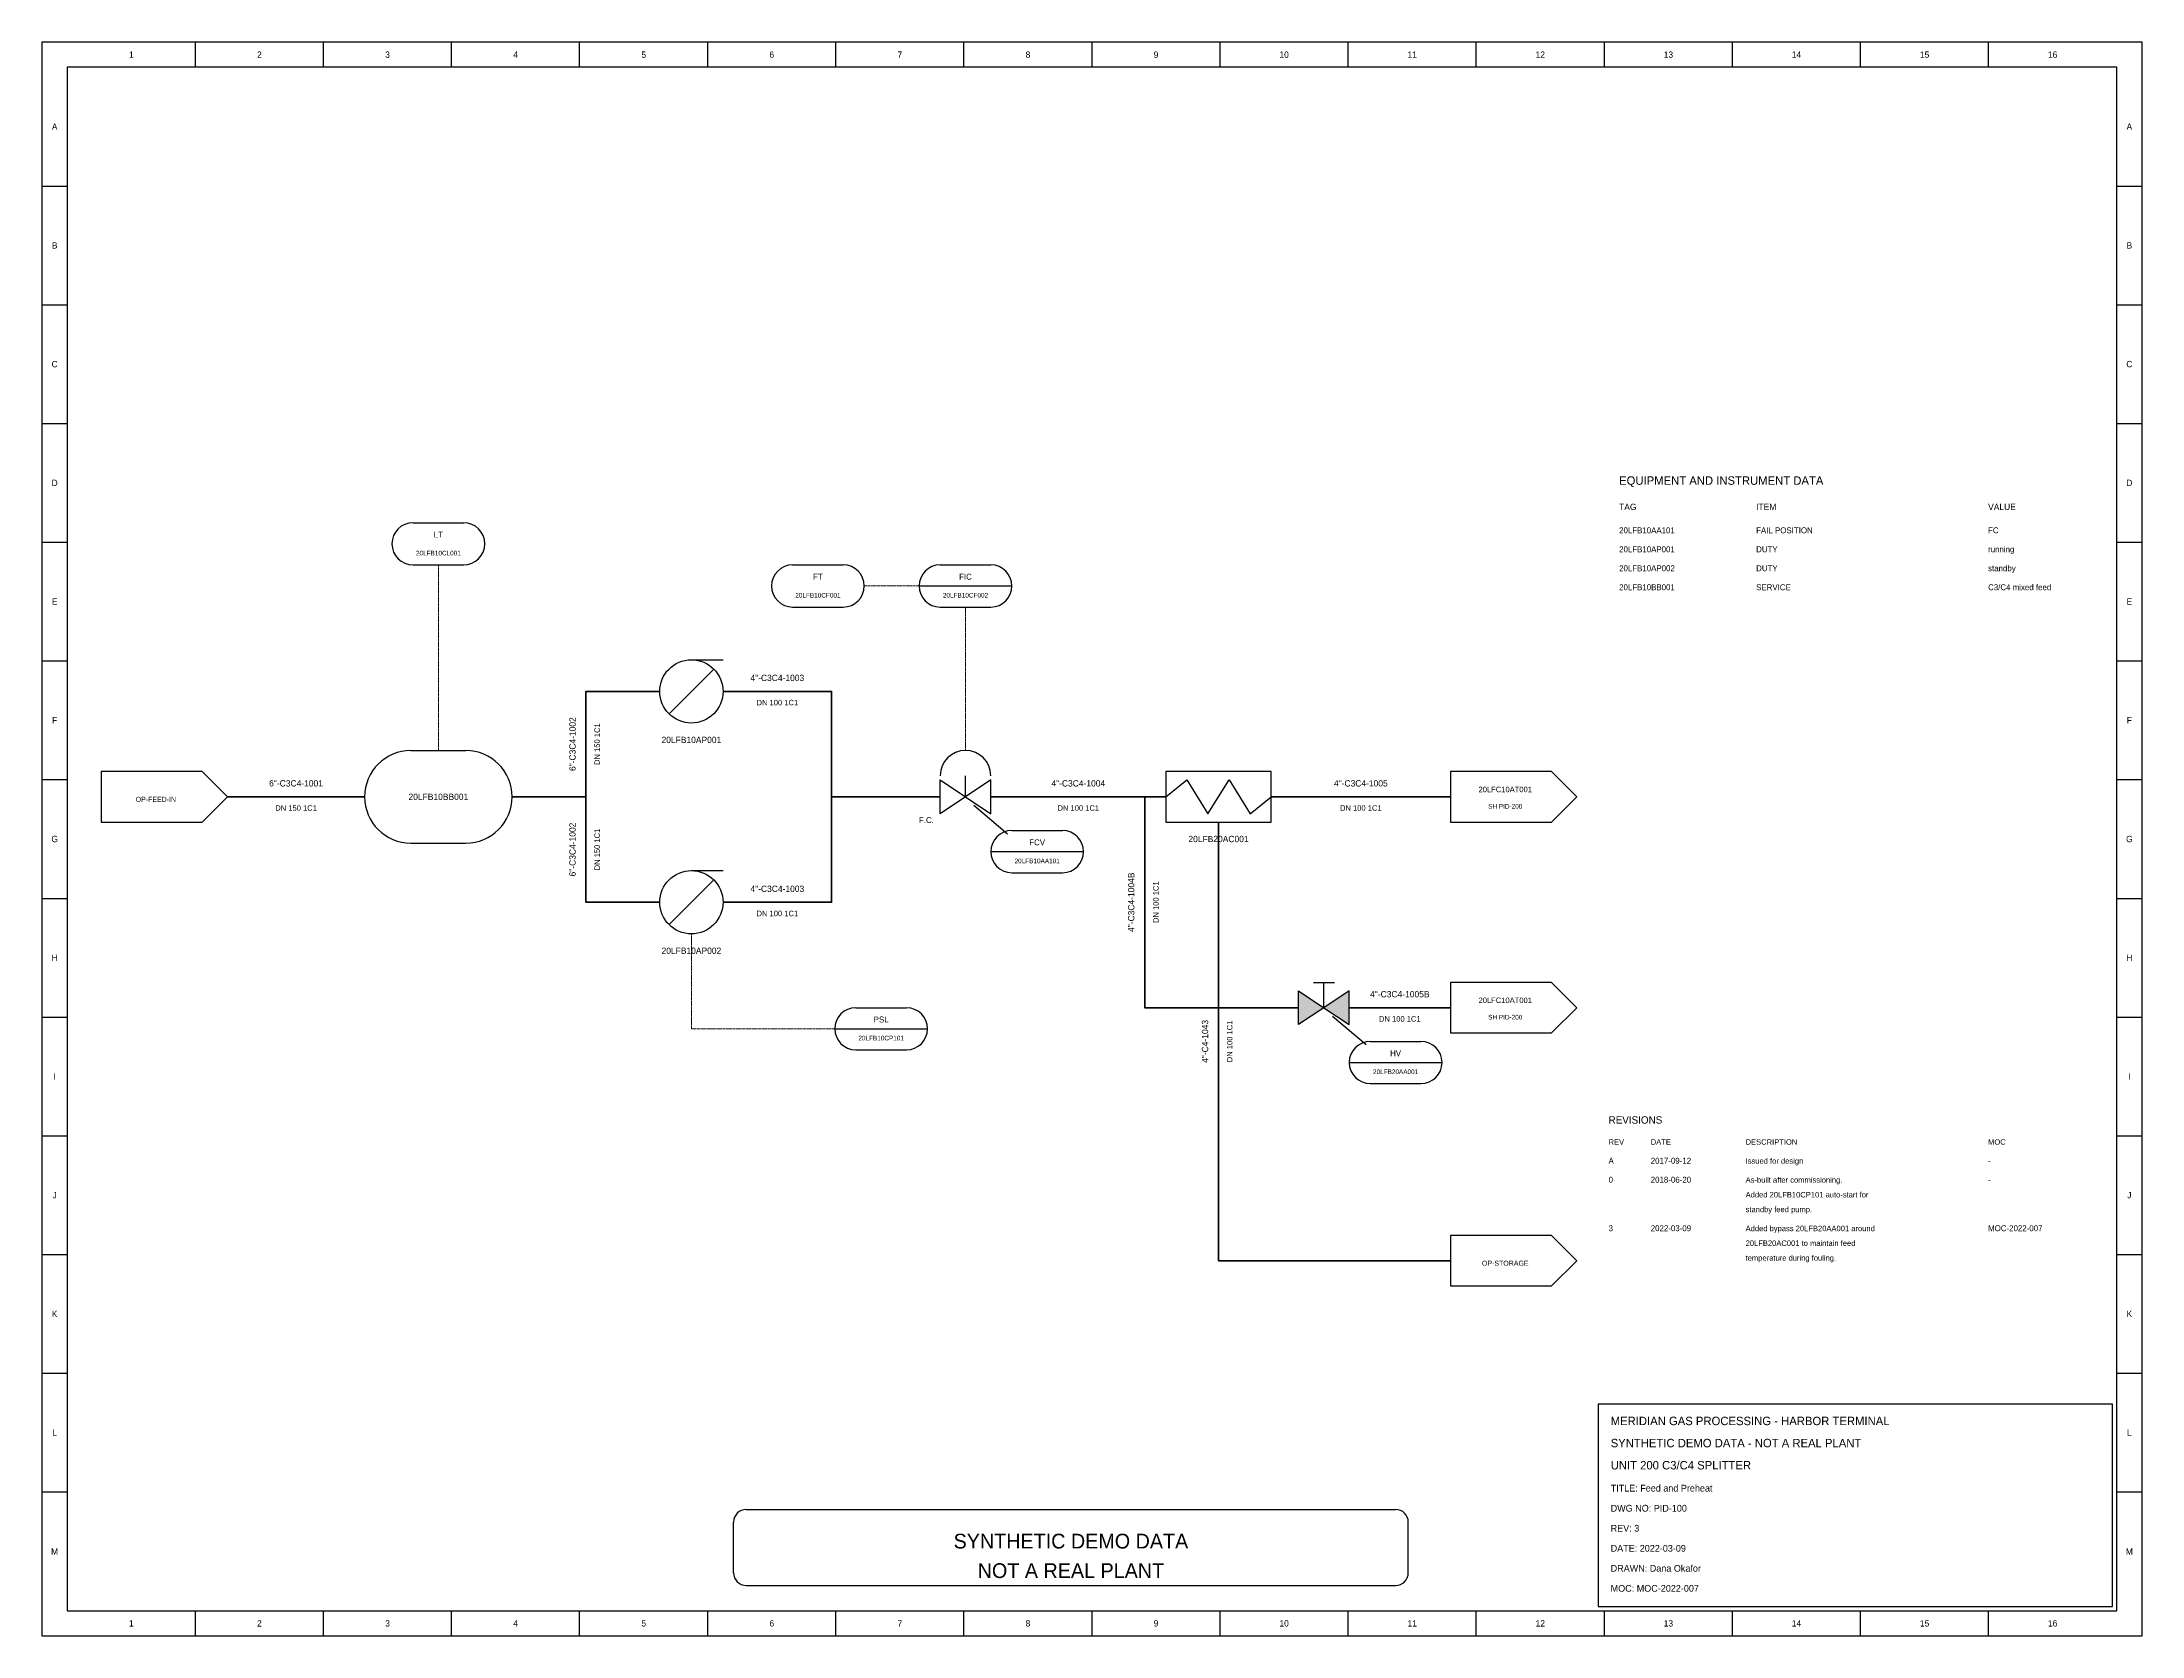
# Model space of a CAD drawing. Header units: metres. Extents: x 2 to 998, y 2 to 758.
import ezdxf
from ezdxf.enums import TextEntityAlignment as Align

# ---------------------------------------------------------------- set-up
doc = ezdxf.new("R2010")
doc.units = ezdxf.units.M
doc.linetypes.add('DASHED', pattern=[1.524, 1.27, -0.254])
for name, color, linetype in [('ANNOT', 7, 'Continuous'), ('FRAME', 8, 'Continuous'), ('LINENUM', 7, 'Continuous'), ('REVTABLE', 7, 'Continuous'), ('TABLE', 7, 'Continuous'), ('TITLE', 7, 'Continuous')]:
    doc.layers.add(name, color=color, linetype=linetype)
for name, color, linetype, lineweight in [('IMPULSE', 4, 'DASHED', 13), ('PROCESS', 7, 'Continuous', 50), ('SIGNAL', 5, 'DASHED', 13), ('SYMBOLS', 7, 'Continuous', 25)]:
    doc.layers.add(name, color=color, linetype=linetype, lineweight=lineweight)

# ---------------------------------------------------------------- blocks, each defined once
blk = doc.blocks.new('OFFPAGE')
at = {"layer": 'SYMBOLS'}
blk.add_lwpolyline([(-30, -12), (18, -12), (30, 0), (18, 12), (-30, 12)], close=True, dxfattribs=at)
blk.add_attdef('TAG', text='', height=2.4, dxfattribs=at).set_placement((-4, -1.2), align=Align.MIDDLE_CENTER)
at = {"layer": 'SYMBOLS', "flags": 1}
blk.add_attdef('DESC', text='', height=3, dxfattribs=at).set_placement((0, 0), align=Align.MIDDLE_CENTER)
blk = doc.blocks.new('VESSEL')
at = {"layer": 'SYMBOLS'}
for p, q in [((-13, 22), (13, 22)), ((-13, -22), (13, -22))]:
    blk.add_line(p, q, dxfattribs=at)
for centre, start, end in [((-13, 0), 90, 270), ((13, 0), 270, 90)]:
    blk.add_arc(centre, 22, start, end, dxfattribs=at)
at = {"layer": 'SYMBOLS', "flags": 1}
blk.add_attdef('DESC', text='', height=3, dxfattribs=at).set_placement((0, 0), align=Align.MIDDLE_CENTER)
at = {"layer": 'SYMBOLS'}
blk.add_attdef('TAG', text='', height=3, dxfattribs=at).set_placement((0, 0), align=Align.MIDDLE_CENTER)
blk = doc.blocks.new('PUMP')
at = {"layer": 'SYMBOLS'}
for p, q in [((-10.6, -10.6), (10.6, 10.6)), ((0, 15), (15, 15))]:
    blk.add_line(p, q, dxfattribs=at)
blk.add_circle((0, 0), 15, dxfattribs=at)
at = {"layer": 'SYMBOLS', "flags": 1}
blk.add_attdef('DESC', text='', height=3, dxfattribs=at).set_placement((0, 0), align=Align.MIDDLE_CENTER)
at = {"layer": 'SYMBOLS'}
blk.add_attdef('TAG', text='', height=3, dxfattribs=at).set_placement((0, -23), align=Align.MIDDLE_CENTER)
blk = doc.blocks.new('INSTR_XMTR')
at = {"layer": 'SYMBOLS'}
for p, q in [((-12, 10), (12, 10)), ((-12, -10), (12, -10))]:
    blk.add_line(p, q, dxfattribs=at)
for centre, start, end in [((-12, 0), 90, 270), ((12, 0), 270, 90)]:
    blk.add_arc(centre, 10, start, end, dxfattribs=at)
at = {"layer": 'SYMBOLS', "flags": 1}
blk.add_attdef('DESC', text='', height=3, dxfattribs=at).set_placement((0, 0), align=Align.MIDDLE_CENTER)
at = {"layer": 'SYMBOLS'}
for tag, height, p in [('ISA', 2.8, (0, 4.4)), ('TAG', 2.2, (0, -4.4))]:
    blk.add_attdef(tag, text='', height=height, dxfattribs=at).set_placement(p, align=Align.MIDDLE_CENTER)
blk = doc.blocks.new('INSTR_CTRL')
at = {"layer": 'SYMBOLS'}
for p, q in [((-12, 10), (12, 10)), ((-22, 0), (22, 0)), ((-12, -10), (12, -10))]:
    blk.add_line(p, q, dxfattribs=at)
for centre, start, end in [((-12, 0), 90, 270), ((12, 0), 270, 90)]:
    blk.add_arc(centre, 10, start, end, dxfattribs=at)
at = {"layer": 'SYMBOLS', "flags": 1}
blk.add_attdef('DESC', text='', height=3, dxfattribs=at).set_placement((0, 0), align=Align.MIDDLE_CENTER)
at = {"layer": 'SYMBOLS'}
for tag, height, p in [('ISA', 2.8, (0, 4.4)), ('TAG', 2.2, (0, -4.4))]:
    blk.add_attdef(tag, text='', height=height, dxfattribs=at).set_placement(p, align=Align.MIDDLE_CENTER)
blk = doc.blocks.new('CTRLVALVE')
at = {"layer": 'SYMBOLS'}
for p, q in [((0, 0), (0, 10)), ((4, -4), (20, -17.5)), ((22, -16), (46, -16)), ((12, -26), (56, -26)), ((22, -36), (46, -36))]:
    blk.add_line(p, q, dxfattribs=at)
for points in [[(-12, 8), (0, 0), (-12, -8)], [(12, 8), (0, 0), (12, -8)]]:
    blk.add_lwpolyline(points, close=True, dxfattribs=at)
for centre, radius, start, end in [((0, 10), 12, 0, 180), ((22, -26), 10, 90, 270), ((46, -26), 10, 270, 90)]:
    blk.add_arc(centre, radius, start, end, dxfattribs=at)
at = {"layer": 'SYMBOLS', "flags": 1}
blk.add_attdef('DESC', text='', height=3, dxfattribs=at).set_placement((0, 0), align=Align.MIDDLE_CENTER)
at = {"layer": 'SYMBOLS'}
for tag, height, p in [('TAG', 2.2, (34, -30.4)), ('ISA', 2.8, (34, -21.6))]:
    blk.add_attdef(tag, text='', height=height, dxfattribs=at).set_placement(p, align=Align.MIDDLE_CENTER)
blk = doc.blocks.new('HEATEX')
at = {"layer": 'SYMBOLS'}
blk.add_lwpolyline([(-25, -12), (25, -12), (25, 12), (-25, 12)], close=True, dxfattribs=at)
blk.add_lwpolyline([(-25, 0), (-15, 8), (-5, -8), (5, 8), (15, -8), (25, 0)], dxfattribs=at)
at = {"layer": 'SYMBOLS', "flags": 1}
blk.add_attdef('DESC', text='', height=3, dxfattribs=at).set_placement((0, 0), align=Align.MIDDLE_CENTER)
at = {"layer": 'SYMBOLS'}
blk.add_attdef('TAG', text='', height=3, dxfattribs=at).set_placement((0, -20), align=Align.MIDDLE_CENTER)
blk = doc.blocks.new('INSTR_SWITCH')
at = {"layer": 'SYMBOLS'}
for p, q in [((-12, 10), (12, 10)), ((-22, 0), (22, 0)), ((-12, -10), (12, -10))]:
    blk.add_line(p, q, dxfattribs=at)
for centre, start, end in [((-12, 0), 90, 270), ((12, 0), 270, 90)]:
    blk.add_arc(centre, 10, start, end, dxfattribs=at)
at = {"layer": 'SYMBOLS', "flags": 1}
blk.add_attdef('DESC', text='', height=3, dxfattribs=at).set_placement((0, 0), align=Align.MIDDLE_CENTER)
at = {"layer": 'SYMBOLS'}
for tag, height, p in [('ISA', 2.8, (0, 4.4)), ('TAG', 2.2, (0, -4.4))]:
    blk.add_attdef(tag, text='', height=height, dxfattribs=at).set_placement(p, align=Align.MIDDLE_CENTER)
blk = doc.blocks.new('MANVALVE')
at = {"layer": 'SYMBOLS'}
for points in [[(-12, 8), (0, 0), (-12, -8)], [(12, 8), (0, 0), (12, -8)]]:
    blk.add_hatch(color=7, dxfattribs=at).paths.add_polyline_path(points)
for p, q in [((-5, 12), (5, 12)), ((0, 0), (0, 12)), ((4, -4), (20, -17.5)), ((22, -16), (46, -16)), ((12, -26), (56, -26)), ((22, -36), (46, -36))]:
    blk.add_line(p, q, dxfattribs=at)
for points in [[(-12, 8), (0, 0), (-12, -8)], [(12, 8), (0, 0), (12, -8)]]:
    blk.add_lwpolyline(points, close=True, dxfattribs=at)
for centre, start, end in [((22, -26), 90, 270), ((46, -26), 270, 90)]:
    blk.add_arc(centre, 10, start, end, dxfattribs=at)
at = {"layer": 'SYMBOLS', "flags": 1}
blk.add_attdef('DESC', text='', height=3, dxfattribs=at).set_placement((0, 0), align=Align.MIDDLE_CENTER)
at = {"layer": 'SYMBOLS'}
for tag, height, p in [('TAG', 2.2, (34, -30.4)), ('ISA', 2.8, (34, -21.6))]:
    blk.add_attdef(tag, text='', height=height, dxfattribs=at).set_placement(p, align=Align.MIDDLE_CENTER)
blk = doc.blocks.new('OFFPAGE_REF')
at = {"layer": 'SYMBOLS'}
blk.add_lwpolyline([(-30, -12), (18, -12), (30, 0), (18, 12), (-30, 12)], close=True, dxfattribs=at)
for tag, height, p in [('REF_TAG', 2.6, (-4, 3.5)), ('SHEET', 2.2, (-4, -4.5))]:
    blk.add_attdef(tag, text='', height=height, dxfattribs=at).set_placement(p, align=Align.MIDDLE_CENTER)

msp = doc.modelspace()

# ---------------------------------------------------------------- linework, layer by layer
at = {"layer": 'FRAME'}
for p, q in [((74.75, 746), (74.75, 758)), ((135.5, 746), (135.5, 758)), ((196.25, 746), (196.25, 758)), ((257, 746), (257, 758)), ((317.75, 746), (317.75, 758)), ((378.5, 746), (378.5, 758)), ((439.25, 746), (439.25, 758)), ((500, 746), (500, 758)), ((560.75, 746), (560.75, 758)), ((621.5, 746), (621.5, 758)), ((682.25, 746), (682.25, 758)), ((743, 746), (743, 758)), ((803.75, 746), (803.75, 758)), ((864.5, 746), (864.5, 758)), ((925.25, 746), (925.25, 758)), ((2, 689.69), (14, 689.69)), ((986, 689.69), (998, 689.69)), ((2, 633.38), (14, 633.38)), ((986, 633.38), (998, 633.38)), ((2, 577.08), (14, 577.08)), ((986, 577.08), (998, 577.08)), ((2, 520.77), (14, 520.77)), ((986, 520.77), (998, 520.77)), ((2, 464.46), (14, 464.46)), ((986, 464.46), (998, 464.46)), ((2, 408.15), (14, 408.15)), ((986, 408.15), (998, 408.15)), ((2, 351.85), (14, 351.85)), ((986, 351.85), (998, 351.85)), ((2, 295.54), (14, 295.54)), ((986, 295.54), (998, 295.54)), ((2, 239.23), (14, 239.23)), ((986, 239.23), (998, 239.23)), ((2, 182.92), (14, 182.92)), ((986, 182.92), (998, 182.92)), ((2, 126.62), (14, 126.62)), ((986, 126.62), (998, 126.62)), ((2, 70.31), (14, 70.31)), ((986, 70.31), (998, 70.31)), ((336, 62), (644, 62)), ((330, 32), (330, 56)), ((650, 32), (650, 56)), ((336, 26), (644, 26)), ((74.75, 2), (74.75, 14)), ((135.5, 2), (135.5, 14)), ((196.25, 2), (196.25, 14)), ((257, 2), (257, 14)), ((317.75, 2), (317.75, 14)), ((378.5, 2), (378.5, 14)), ((439.25, 2), (439.25, 14)), ((500, 2), (500, 14)), ((560.75, 2), (560.75, 14)), ((621.5, 2), (621.5, 14)), ((682.25, 2), (682.25, 14)), ((743, 2), (743, 14)), ((803.75, 2), (803.75, 14)), ((864.5, 2), (864.5, 14)), ((925.25, 2), (925.25, 14))]:
    msp.add_line(p, q, dxfattribs=at)
for points in [[(2, 2), (998, 2), (998, 758), (2, 758)], [(14, 14), (986, 14), (986, 746), (14, 746)]]:
    msp.add_lwpolyline(points, close=True, dxfattribs=at)
for centre, start, end in [((336, 56), 90, 180), ((644, 56), 0, 90), ((336, 32), 180, 270), ((644, 32), 270, 360)]:
    msp.add_arc(centre, 6, start, end, dxfattribs=at)
at = {"layer": 'IMPULSE'}
msp.add_lwpolyline([(190, 422), (190, 510)], dxfattribs=at)
at = {"layer": 'PROCESS'}
for points in [[(225, 400), (260, 400), (260, 450), (295, 450)], [(325, 450), (376.5, 450), (376.5, 400), (428, 400)], [(90, 400), (155, 400)], [(225, 400), (260, 400), (260, 350), (295, 350)], [(325, 350), (376.5, 350), (376.5, 400), (428, 400)], [(452, 400), (535, 400)], [(452, 400), (525, 400), (525, 300), (598, 300)], [(585, 400), (670, 400)], [(560, 388), (560, 180), (670, 180)], [(622, 300), (670, 300)]]:
    msp.add_lwpolyline(points, dxfattribs=at)
at = {"layer": 'SIGNAL'}
for points in [[(392, 500), (418, 500)], [(440, 490), (440, 422)], [(378, 290), (310, 290), (310, 335)]]:
    msp.add_lwpolyline(points, dxfattribs=at)
at = {"layer": 'TITLE'}
msp.add_lwpolyline([(740, 16), (984, 16), (984, 112), (740, 112)], close=True, dxfattribs=at)

# ---------------------------------------------------------------- block references
at = {"layer": 'SYMBOLS'}
for name, p, values in [('INSTR_XMTR', (190, 520), {'ISA': 'LT', 'TAG': '20LFB10CL001'}), ('INSTR_XMTR', (370, 500), {'ISA': 'FT', 'TAG': '20LFB10CF001'}), ('INSTR_CTRL', (440, 500), {'ISA': 'FIC', 'TAG': '20LFB10CF002'}), ('PUMP', (310, 450), {'TAG': '20LFB10AP001'}), ('VESSEL', (190, 400), {'TAG': '20LFB10BB001'}), ('CTRLVALVE', (440, 400), {'ISA': 'FCV', 'TAG': '20LFB10AA101'}), ('OFFPAGE', (60, 400), {'TAG': 'OP-FEED-IN'}), ('HEATEX', (560, 400), {'TAG': '20LFB20AC001'}), ('OFFPAGE_REF', (700, 400), {'REF_TAG': '20LFC10AT001', 'SHEET': 'SH PID-200'}), ('PUMP', (310, 350), {'TAG': '20LFB10AP002'}), ('MANVALVE', (610, 300), {'ISA': 'HV', 'TAG': '20LFB20AA001'}), ('OFFPAGE_REF', (700, 300), {'REF_TAG': '20LFC10AT001', 'SHEET': 'SH PID-200'}), ('INSTR_SWITCH', (400, 290), {'ISA': 'PSL', 'TAG': '20LFB10CP101'}), ('OFFPAGE', (700, 180), {'TAG': 'OP-STORAGE'})]:
    msp.add_blockref(name, p, dxfattribs=at).add_auto_attribs(values)

# ---------------------------------------------------------------- texts
at = {"layer": 'ANNOT'}
for s, p in [('DN 100 1C1', (350.75, 446)), ('DN 150 1C1', (122.5, 396)), ('DN 100 1C1', (493.5, 396)), ('DN 100 1C1', (627.5, 396)), ('DN 100 1C1', (350.75, 346)), ('DN 100 1C1', (646, 296))]:
    msp.add_text(s, height=2.6, dxfattribs=at).set_placement(p, align=Align.TOP_CENTER)
for s, p in [('DN 150 1C1', (264, 425)), ('DN 150 1C1', (264, 375)), ('DN 100 1C1', (529, 350)), ('DN 100 1C1', (564, 284))]:
    msp.add_text(s, height=2.6, rotation=90, dxfattribs=at).set_placement(p, align=Align.TOP_CENTER)
msp.add_text('F.C.', height=2.8, dxfattribs=at).set_placement((425, 389), align=Align.MIDDLE_RIGHT)
at = {"layer": 'FRAME'}
for s, height, p in [('1', 3, (44.38, 752)), ('2', 3, (105.12, 752)), ('3', 3, (165.88, 752)), ('4', 3, (226.62, 752)), ('5', 3, (287.38, 752)), ('6', 3, (348.12, 752)), ('7', 3, (408.88, 752)), ('8', 3, (469.62, 752)), ('9', 3, (530.38, 752)), ('10', 3, (591.12, 752)), ('11', 3, (651.88, 752)), ('12', 3, (712.62, 752)), ('13', 3, (773.38, 752)), ('14', 3, (834.12, 752)), ('15', 3, (894.88, 752)), ('16', 3, (955.62, 752)), ('A', 3, (8, 717.85)), ('A', 3, (992, 717.85)), ('B', 3, (8, 661.54)), ('B', 3, (992, 661.54)), ('C', 3, (8, 605.23)), ('C', 3, (992, 605.23)), ('D', 3, (8, 548.92)), ('D', 3, (992, 548.92)), ('E', 3, (8, 492.62)), ('E', 3, (992, 492.62)), ('F', 3, (8, 436.31)), ('F', 3, (992, 436.31)), ('G', 3, (8, 380)), ('G', 3, (992, 380)), ('H', 3, (8, 323.69)), ('H', 3, (992, 323.69)), ('I', 3, (8, 267.38)), ('I', 3, (992, 267.38)), ('J', 3, (8, 211.08)), ('J', 3, (992, 211.08)), ('K', 3, (8, 154.77)), ('K', 3, (992, 154.77)), ('L', 3, (8, 98.46)), ('L', 3, (992, 98.46)), ('SYNTHETIC DEMO DATA', 7, (490, 47)), ('M', 3, (8, 42.15)), ('M', 3, (992, 42.15)), ('NOT A REAL PLANT', 7, (490, 33)), ('1', 3, (44.38, 8)), ('2', 3, (105.12, 8)), ('3', 3, (165.88, 8)), ('4', 3, (226.62, 8)), ('5', 3, (287.38, 8)), ('6', 3, (348.12, 8)), ('7', 3, (408.88, 8)), ('8', 3, (469.62, 8)), ('9', 3, (530.38, 8)), ('10', 3, (591.12, 8)), ('11', 3, (651.88, 8)), ('12', 3, (712.62, 8)), ('13', 3, (773.38, 8)), ('14', 3, (834.12, 8)), ('15', 3, (894.88, 8)), ('16', 3, (955.62, 8))]:
    msp.add_text(s, height=height, dxfattribs=at).set_placement(p, align=Align.MIDDLE_CENTER)
at = {"layer": 'LINENUM'}
for s, p in [('4"-C3C4-1003', (350.75, 454)), ('6"-C3C4-1001', (122.5, 404)), ('4"-C3C4-1004', (493.5, 404)), ('4"-C3C4-1005', (627.5, 404)), ('4"-C3C4-1003', (350.75, 354)), ('4"-C3C4-1005B', (646, 304))]:
    msp.add_text(s, height=3, dxfattribs=at).set_placement(p, align=Align.BOTTOM_CENTER)
for s, p in [('6"-C3C4-1002', (256, 425)), ('6"-C3C4-1002', (256, 375)), ('4"-C3C4-1004B', (521, 350)), ('4"-C4-1043', (556, 284))]:
    msp.add_text(s, height=3, rotation=90, dxfattribs=at).set_placement(p, align=Align.BOTTOM_CENTER)
at = {"layer": 'REVTABLE'}
for s, height, p in [('REVISIONS', 3.5, (745, 245)), ('A', 2.8, (745, 226)), ('0', 2.8, (745, 217)), ('2017-09-12', 2.8, (765, 226)), ('2018-06-20', 2.8, (765, 217)), ('As-built after commissioning.', 2.6, (810, 217)), ('Issued for design', 2.6, (810, 226)), ('-', 2.8, (925, 226)), ('Added 20LFB10CP101 auto-start for', 2.6, (810, 210)), ('-', 2.8, (925, 217)), ('standby feed pump.', 2.6, (810, 203)), ('3', 2.8, (745, 194)), ('2022-03-09', 2.8, (765, 194)), ('Added bypass 20LFB20AA001 around', 2.6, (810, 194)), ('20LFB20AC001 to maintain feed', 2.6, (810, 187)), ('MOC-2022-007', 2.8, (925, 194)), ('temperature during fouling.', 2.6, (810, 180))]:
    msp.add_text(s, height=height, dxfattribs=at).set_placement(p)
at = {"layer": 'REVTABLE', "color": 8}
for s, p in [('REV', (745, 235)), ('DATE', (765, 235)), ('DESCRIPTION', (810, 235)), ('MOC', (925, 235))]:
    msp.add_text(s, height=2.6, dxfattribs=at).set_placement(p)
at = {"layer": 'TABLE'}
for s, height, p in [('EQUIPMENT AND INSTRUMENT DATA', 4, (750, 548)), ('20LFB10AA101', 2.8, (750, 525)), ('20LFB10AP001', 2.8, (750, 516)), ('FAIL POSITION', 2.8, (815, 525)), ('DUTY', 2.8, (815, 516)), ('running', 2.8, (925, 516)), ('FC', 2.8, (925, 525)), ('20LFB10AP002', 2.8, (750, 507)), ('DUTY', 2.8, (815, 507)), ('standby', 2.8, (925, 507)), ('20LFB10BB001', 2.8, (750, 498)), ('SERVICE', 2.8, (815, 498)), ('C3/C4 mixed feed', 2.8, (925, 498))]:
    msp.add_text(s, height=height, dxfattribs=at).set_placement(p)
at = {"layer": 'TABLE', "color": 8}
for s, p in [('TAG', (750, 536)), ('ITEM', (815, 536)), ('VALUE', (925, 536))]:
    msp.add_text(s, height=3, dxfattribs=at).set_placement(p)
at = {"layer": 'TITLE'}
for s, height, p in [('MERIDIAN GAS PROCESSING - HARBOR TERMINAL', 4, (746, 102)), ('SYNTHETIC DEMO DATA - NOT A REAL PLANT', 4, (746, 91.5)), ('UNIT 200 C3/C4 SPLITTER', 4, (746, 81)), ('TITLE: Feed and Preheat', 3.2, (746, 70.5)), ('DWG NO: PID-100', 3.2, (746, 61)), ('REV: 3', 3.2, (746, 51.5)), ('DATE: 2022-03-09', 3.2, (746, 42)), ('DRAWN: Dana Okafor', 3.2, (746, 32.5)), ('MOC: MOC-2022-007', 3.2, (746, 23))]:
    msp.add_text(s, height=height, dxfattribs=at).set_placement(p)

doc.saveas('drawing.dxf')
